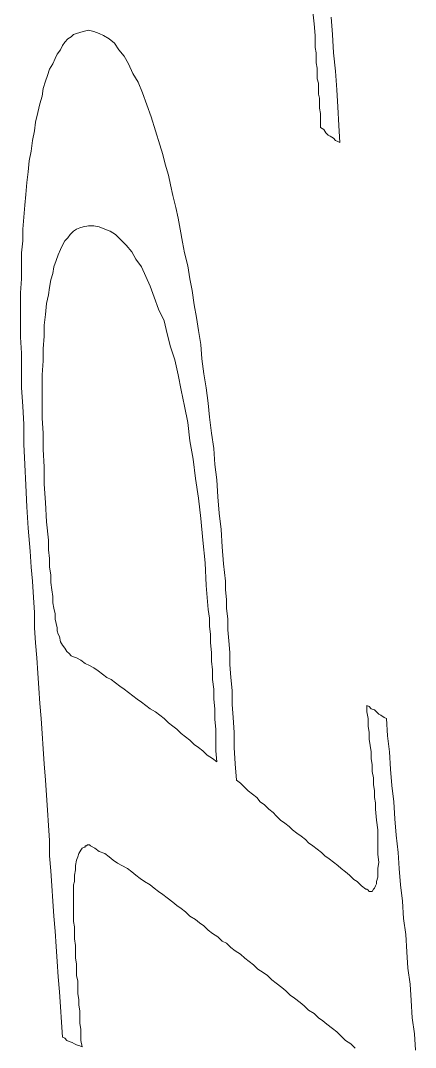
# Model space of a CAD drawing. Header units: millimetres. Extents: x 519 to 9564855, y -810 to 5021775.
# Drawn here: x 9517948 to 9518211, y 4999300 to 4999983 of the extents above; entities that cross this region are included whole.
import ezdxf

# ---------------------------------------------------------------- set-up
doc = ezdxf.new("R2010")
doc.units = ezdxf.units.MM
doc.header["$LTSCALE"] = 2
doc.header["$MEASUREMENT"] = 0
doc.layers.add('SEA_COST', color=4, linetype='Continuous')

msp = doc.modelspace()

# ---------------------------------------------------------------- linework, layer by layer
at = {"layer": 'SEA_COST', "color": 4, "lineweight": 0}
for points in [[(9518143.2683, 4999980.89635), (9518142.54926, 4999988.80571)], [(9518154.77282, 4999985.21055), (9518155.49186, 4999973.70602)], [(9518143.98733, 4999972.98699), (9518143.2683, 4999980.89635)], [(9517979.32878, 4999970.82989), (9517981.48588, 4999972.26796)], [(9517981.48588, 4999972.26796), (9517982.92395, 4999973.70602)], [(9517982.92395, 4999973.70602), (9517985.08105, 4999974.42505)], [(9517985.08105, 4999974.42505), (9517987.23814, 4999975.14409)], [(9517987.23814, 4999975.14409), (9517989.39524, 4999975.86312)], [(9517989.39524, 4999975.86312), (9517992.99041, 4999976.58215)], [(9517992.99041, 4999976.58215), (9517996.58557, 4999975.86312)], [(9517996.58557, 4999975.86312), (9518000.18074, 4999974.42505)], [(9518000.18074, 4999974.42505), (9518003.05687, 4999972.98699)], [(9518003.05687, 4999972.98699), (9518006.65203, 4999970.82989)], [(9518143.98733, 4999965.07763), (9518143.98733, 4999972.98699)], [(9518155.49186, 4999973.70602), (9518156.21089, 4999961.48246)], [(9517974.29555, 4999963.63956), (9517975.73362, 4999966.51569)], [(9517975.73362, 4999966.51569), (9517977.17168, 4999968.67279)], [(9517977.17168, 4999968.67279), (9517979.32878, 4999970.82989)], [(9518006.65203, 4999970.82989), (9518010.2472, 4999967.95376)], [(9518010.2472, 4999967.95376), (9518013.12333, 4999963.63956)], [(9518144.70636, 4999961.48246), (9518143.98733, 4999965.07763)], [(9517969.26232, 4999954.29213), (9517970.70039, 4999957.8873)], [(9517970.70039, 4999957.8873), (9517972.13845, 4999960.76343)], [(9517972.13845, 4999960.76343), (9517974.29555, 4999963.63956)], [(9518013.12333, 4999963.63956), (9518016.7185, 4999959.32536)], [(9518016.7185, 4999959.32536), (9518019.59463, 4999954.29213)], [(9518144.70636, 4999958.60633), (9518144.70636, 4999961.48246)], [(9518144.70636, 4999955.01117), (9518144.70636, 4999958.60633)], [(9518156.21089, 4999961.48246), (9518157.64895, 4999949.2589)], [(9517965.66716, 4999946.38277), (9517967.10522, 4999950.69697)], [(9517967.10522, 4999950.69697), (9517969.26232, 4999954.29213)], [(9518019.59463, 4999954.29213), (9518022.47076, 4999947.82084)], [(9518145.42539, 4999951.416), (9518144.70636, 4999955.01117)], [(9518145.42539, 4999947.82084), (9518145.42539, 4999951.416)], [(9517964.22909, 4999942.7876), (9517965.66716, 4999946.38277)], [(9518022.47076, 4999947.82084), (9518026.06592, 4999942.06857)], [(9518145.42539, 4999944.22567), (9518145.42539, 4999947.82084)], [(9518146.14443, 4999941.34954), (9518145.42539, 4999944.22567)], [(9518157.64895, 4999949.2589), (9518158.36799, 4999937.03534)], [(9517962.07199, 4999932.72114), (9517962.79102, 4999937.75437)], [(9517962.79102, 4999937.75437), (9517964.22909, 4999942.7876)], [(9518026.06592, 4999942.06857), (9518028.94206, 4999934.87824)], [(9518146.14443, 4999937.75437), (9518146.14443, 4999941.34954)], [(9518146.14443, 4999934.15921), (9518146.14443, 4999937.75437)], [(9518158.36799, 4999937.03534), (9518159.08702, 4999925.53081)], [(9517960.63392, 4999927.68791), (9517962.07199, 4999932.72114)], [(9518028.94206, 4999934.87824), (9518031.81819, 4999926.96888)], [(9518146.86346, 4999931.28308), (9518146.14443, 4999934.15921)], [(9518146.86346, 4999927.68791), (9518146.86346, 4999931.28308)], [(9517959.19586, 4999921.93565), (9517960.63392, 4999927.68791)], [(9518031.81819, 4999926.96888), (9518034.69432, 4999919.05952)], [(9518146.86346, 4999924.81178), (9518146.86346, 4999927.68791)], [(9518147.58249, 4999921.21662), (9518146.86346, 4999924.81178)], [(9518159.08702, 4999925.53081), (9518159.80605, 4999913.30725)], [(9517957.75779, 4999915.46435), (9517959.19586, 4999921.93565)], [(9518034.69432, 4999919.05952), (9518037.57045, 4999909.71209)], [(9518147.58249, 4999918.34048), (9518147.58249, 4999921.21662)], [(9518147.58249, 4999915.46435), (9518147.58249, 4999918.34048)], [(9517955.60069, 4999903.24079), (9517957.03876, 4999909.71209)], [(9517957.03876, 4999909.71209), (9517957.75779, 4999915.46435)], [(9518037.57045, 4999909.71209), (9518040.44658, 4999900.36466)], [(9518147.58249, 4999911.86919), (9518147.58249, 4999915.46435)], [(9518149.73959, 4999910.43112), (9518147.58249, 4999911.86919)], [(9518151.17766, 4999908.27402), (9518149.73959, 4999910.43112)], [(9518159.80605, 4999913.30725), (9518160.52509, 4999901.80273)], [(9517954.88166, 4999896.05046), (9517955.60069, 4999903.24079)], [(9518152.61572, 4999906.83596), (9518151.17766, 4999908.27402)], [(9518154.05379, 4999906.11692), (9518152.61572, 4999906.83596)], [(9518156.21089, 4999904.67886), (9518154.05379, 4999906.11692)], [(9518157.64895, 4999903.24079), (9518156.21089, 4999904.67886)], [(9518159.08702, 4999902.52176), (9518157.64895, 4999903.24079)], [(9517953.4436, 4999889.57917), (9517954.88166, 4999896.05046)], [(9518040.44658, 4999900.36466), (9518042.60368, 4999893.89336)], [(9518160.52509, 4999901.80273), (9518159.08702, 4999902.52176)], [(9517952.72456, 4999882.38884), (9517953.4436, 4999889.57917)], [(9518042.60368, 4999893.89336), (9518044.04175, 4999887.42207)], [(9517952.00553, 4999875.19851), (9517952.72456, 4999882.38884)], [(9518044.04175, 4999887.42207), (9518046.19885, 4999880.23174)], [(9518046.19885, 4999880.23174), (9518047.63691, 4999873.76044)], [(9517951.2865, 4999867.28914), (9517952.00553, 4999875.19851)], [(9518047.63691, 4999873.76044), (9518049.07498, 4999866.57011)], [(9517950.56746, 4999860.09881), (9517951.2865, 4999867.28914)], [(9518049.07498, 4999866.57011), (9518051.23208, 4999858.66075)], [(9517949.84843, 4999852.18945), (9517950.56746, 4999860.09881)], [(9518051.23208, 4999858.66075), (9518052.67014, 4999851.47042)], [(9517949.1294, 4999844.28009), (9517949.84843, 4999852.18945)], [(9518052.67014, 4999851.47042), (9518054.10821, 4999844.28009)], [(9517949.1294, 4999836.37073), (9517949.1294, 4999844.28009)], [(9517982.92395, 4999842.84202), (9517980.76685, 4999840.68493)], [(9517985.08105, 4999844.28009), (9517982.92395, 4999842.84202)], [(9517987.23814, 4999844.99912), (9517985.08105, 4999844.28009)], [(9517989.39524, 4999845.71816), (9517987.23814, 4999844.99912)], [(9517992.99041, 4999846.43719), (9517989.39524, 4999845.71816)], [(9517996.58557, 4999846.43719), (9517992.99041, 4999846.43719)], [(9518000.18074, 4999845.71816), (9517996.58557, 4999846.43719)], [(9518003.7759, 4999844.28009), (9518000.18074, 4999845.71816)], [(9518007.37107, 4999842.84202), (9518003.7759, 4999844.28009)], [(9518010.96623, 4999840.68493), (9518007.37107, 4999842.84202)], [(9518054.10821, 4999844.28009), (9518055.54628, 4999835.65169)], [(9517948.41036, 4999828.46136), (9517949.1294, 4999836.37073)], [(9517977.17168, 4999836.37073), (9517975.73362, 4999833.4946)], [(9517979.32878, 4999838.52783), (9517977.17168, 4999836.37073)], [(9517980.76685, 4999840.68493), (9517979.32878, 4999838.52783)], [(9518014.5614, 4999837.08976), (9518010.96623, 4999840.68493)], [(9518018.15656, 4999833.4946), (9518014.5614, 4999837.08976)], [(9518055.54628, 4999835.65169), (9518056.98434, 4999828.46136)], [(9517948.41036, 4999819.83297), (9517948.41036, 4999828.46136)], [(9517974.29555, 4999830.61846), (9517972.85749, 4999827.0233)], [(9517975.73362, 4999833.4946), (9517974.29555, 4999830.61846)], [(9518021.75173, 4999829.1804), (9518018.15656, 4999833.4946)], [(9518024.62786, 4999824.14717), (9518021.75173, 4999829.1804)], [(9518056.98434, 4999828.46136), (9518059.14144, 4999819.83297)], [(9517971.41942, 4999823.42813), (9517969.98135, 4999819.11394)], [(9517972.85749, 4999827.0233), (9517971.41942, 4999823.42813)], [(9518028.22302, 4999819.11394), (9518024.62786, 4999824.14717)], [(9517948.41036, 4999811.20457), (9517948.41036, 4999819.83297)], [(9517969.26232, 4999814.79974), (9517967.82425, 4999810.48554)], [(9517969.98135, 4999819.11394), (9517969.26232, 4999814.79974)], [(9518031.09915, 4999812.64264), (9518028.22302, 4999819.11394)], [(9518059.14144, 4999819.83297), (9518060.57951, 4999811.20457)], [(9517947.69133, 4999801.85715), (9517948.41036, 4999811.20457)], [(9517967.82425, 4999810.48554), (9517967.10522, 4999805.45231)], [(9518033.97529, 4999806.17134), (9518031.09915, 4999812.64264)], [(9518060.57951, 4999811.20457), (9518062.01757, 4999803.29521)], [(9517947.69133, 4999792.50972), (9517947.69133, 4999801.85715)], [(9517966.38619, 4999800.41908), (9517964.94812, 4999794.66682)], [(9517967.10522, 4999805.45231), (9517966.38619, 4999800.41908)], [(9518036.85142, 4999798.98101), (9518033.97529, 4999806.17134)], [(9518062.01757, 4999803.29521), (9518063.45564, 4999793.94778)], [(9517964.94812, 4999794.66682), (9517964.22909, 4999787.47649)], [(9518039.72755, 4999791.07165), (9518036.85142, 4999798.98101)], [(9518063.45564, 4999793.94778), (9518064.8937, 4999785.31939)], [(9517947.69133, 4999782.44326), (9517947.69133, 4999792.50972)], [(9517964.22909, 4999787.47649), (9517963.51006, 4999780.28616)], [(9518043.32271, 4999783.16229), (9518039.72755, 4999791.07165)], [(9517947.69133, 4999772.37679), (9517947.69133, 4999782.44326)], [(9517963.51006, 4999780.28616), (9517963.51006, 4999773.09583)], [(9518045.47981, 4999774.53389), (9518043.32271, 4999783.16229)], [(9518064.8937, 4999785.31939), (9518066.33177, 4999776.69099)], [(9517963.51006, 4999773.09583), (9517962.79102, 4999764.46743)], [(9518047.63691, 4999765.9055), (9518045.47981, 4999774.53389)], [(9518066.33177, 4999776.69099), (9518067.76984, 4999767.34356)], [(9517948.41036, 4999761.5913), (9517947.69133, 4999772.37679)], [(9518067.76984, 4999767.34356), (9518068.48887, 4999757.99614)], [(9517948.41036, 4999750.08677), (9517948.41036, 4999761.5913)], [(9517962.79102, 4999764.46743), (9517962.79102, 4999756.55807)], [(9518050.51304, 4999757.2771), (9518047.63691, 4999765.9055)], [(9517962.79102, 4999756.55807), (9517962.07199, 4999747.21064)], [(9518052.67014, 4999747.21064), (9518050.51304, 4999757.2771)], [(9518068.48887, 4999757.99614), (9518069.92693, 4999747.92967)], [(9517948.41036, 4999738.58225), (9517948.41036, 4999750.08677)], [(9517962.07199, 4999747.21064), (9517962.07199, 4999737.86321)], [(9518054.82724, 4999737.14418), (9518052.67014, 4999747.21064)], [(9518069.92693, 4999747.92967), (9518071.365, 4999738.58225)], [(9517949.1294, 4999726.35869), (9517948.41036, 4999738.58225)], [(9517962.07199, 4999737.86321), (9517962.07199, 4999728.51578)], [(9518056.98434, 4999726.35869), (9518054.82724, 4999737.14418)], [(9518071.365, 4999738.58225), (9518072.80307, 4999728.51578)], [(9517949.84843, 4999714.13512), (9517949.1294, 4999726.35869)], [(9517962.07199, 4999728.51578), (9517962.07199, 4999718.44932)], [(9518059.14144, 4999715.57319), (9518056.98434, 4999726.35869)], [(9518072.80307, 4999728.51578), (9518073.5221, 4999719.16836)], [(9517962.07199, 4999718.44932), (9517962.79102, 4999708.38286)], [(9518073.5221, 4999719.16836), (9518074.96016, 4999708.38286)], [(9517949.84843, 4999701.19253), (9517949.84843, 4999714.13512)], [(9518060.57951, 4999703.34963), (9518059.14144, 4999715.57319)], [(9517962.79102, 4999708.38286), (9517962.79102, 4999697.59737)], [(9518074.96016, 4999708.38286), (9518076.39823, 4999698.3164)], [(9517950.56746, 4999687.53091), (9517949.84843, 4999701.19253)], [(9518062.7366, 4999691.12607), (9518060.57951, 4999703.34963)], [(9518076.39823, 4999698.3164), (9518077.11726, 4999687.53091)], [(9517962.79102, 4999697.59737), (9517963.51006, 4999686.09284)], [(9518064.17467, 4999678.18348), (9518062.7366, 4999691.12607)], [(9517951.2865, 4999673.86928), (9517950.56746, 4999687.53091)], [(9517963.51006, 4999686.09284), (9517963.51006, 4999674.58831)], [(9518077.11726, 4999687.53091), (9518078.55533, 4999677.46444)], [(9518066.33177, 4999665.24088), (9518064.17467, 4999678.18348)], [(9518078.55533, 4999677.46444), (9518079.27436, 4999665.95992)], [(9517952.00553, 4999659.48862), (9517951.2865, 4999673.86928)], [(9517963.51006, 4999674.58831), (9517964.22909, 4999662.36475)], [(9518067.76984, 4999651.57926), (9518066.33177, 4999665.24088)], [(9518079.27436, 4999665.95992), (9518079.9934, 4999655.17442)], [(9517952.72456, 4999645.10796), (9517952.00553, 4999659.48862)], [(9517964.22909, 4999662.36475), (9517964.94812, 4999649.42216)], [(9518069.2079, 4999637.1986), (9518067.76984, 4999651.57926)], [(9518079.9934, 4999655.17442), (9518081.43146, 4999644.38893)], [(9517954.16263, 4999630.00827), (9517952.72456, 4999645.10796)], [(9517964.94812, 4999649.42216), (9517966.38619, 4999637.1986)], [(9518081.43146, 4999644.38893), (9518082.15049, 4999632.8844)], [(9517966.38619, 4999637.1986), (9517966.38619, 4999630.7273)], [(9518070.64597, 4999622.09891), (9518069.2079, 4999637.1986)], [(9517954.88166, 4999619.22277), (9517954.16263, 4999630.00827)], [(9517966.38619, 4999630.7273), (9517967.10522, 4999624.97504)], [(9518082.15049, 4999632.8844), (9518082.86953, 4999621.37987)], [(9517967.10522, 4999624.97504), (9517967.10522, 4999619.22277)], [(9517955.60069, 4999609.87535), (9517954.88166, 4999619.22277)], [(9517967.10522, 4999619.22277), (9517967.82425, 4999614.18954)], [(9518071.365, 4999606.99921), (9518070.64597, 4999622.09891)], [(9518082.86953, 4999621.37987), (9518084.30759, 4999609.87535)], [(9517956.31973, 4999599.08985), (9517955.60069, 4999609.87535)], [(9517967.82425, 4999614.18954), (9517967.82425, 4999609.15631)], [(9517967.82425, 4999609.15631), (9517968.54329, 4999604.12308)], [(9518084.30759, 4999609.87535), (9518084.30759, 4999604.12308)], [(9517968.54329, 4999604.12308), (9517969.26232, 4999599.80888)], [(9518072.80307, 4999591.18049), (9518071.365, 4999606.99921)], [(9518084.30759, 4999604.12308), (9518085.02663, 4999597.65179)], [(9517957.03876, 4999589.02339), (9517956.31973, 4999599.08985)], [(9517969.26232, 4999599.80888), (9517969.26232, 4999595.49469)], [(9517969.26232, 4999595.49469), (9517969.98135, 4999591.89952)], [(9518085.02663, 4999597.65179), (9518085.02663, 4999591.89952)], [(9517957.03876, 4999578.95693), (9517957.03876, 4999589.02339)], [(9517969.98135, 4999591.89952), (9517970.70039, 4999588.30436)], [(9518073.5221, 4999585.42823), (9518072.80307, 4999591.18049)], [(9518085.02663, 4999591.89952), (9518085.74566, 4999584.70919)], [(9517970.70039, 4999588.30436), (9517970.70039, 4999584.70919)], [(9517970.70039, 4999584.70919), (9517971.41942, 4999581.83306)], [(9517971.41942, 4999581.83306), (9517972.13845, 4999578.95693)], [(9518073.5221, 4999579.67596), (9518073.5221, 4999585.42823)], [(9518085.74566, 4999584.70919), (9518085.74566, 4999577.51886)], [(9517957.75779, 4999568.89047), (9517957.03876, 4999578.95693)], [(9517972.13845, 4999578.95693), (9517972.13845, 4999576.79983)], [(9517972.13845, 4999576.79983), (9517972.85749, 4999574.64273)], [(9518074.24113, 4999574.64273), (9518073.5221, 4999579.67596)], [(9518085.74566, 4999577.51886), (9518086.46469, 4999570.32853)], [(9517958.47683, 4999558.82401), (9517957.75779, 4999568.89047)], [(9517972.85749, 4999574.64273), (9517973.57652, 4999573.20467)], [(9517973.57652, 4999573.20467), (9517974.29555, 4999569.6095)], [(9517974.29555, 4999569.6095), (9517975.73362, 4999567.4524)], [(9518074.24113, 4999568.89047), (9518074.24113, 4999574.64273)], [(9518074.96016, 4999562.41917), (9518074.24113, 4999568.89047)], [(9518086.46469, 4999570.32853), (9518087.18373, 4999562.41917)], [(9517975.73362, 4999567.4524), (9517977.17168, 4999565.2953)], [(9517977.17168, 4999565.2953), (9517978.60975, 4999563.1382)], [(9517978.60975, 4999563.1382), (9517980.04781, 4999561.70014)], [(9517980.04781, 4999561.70014), (9517981.48588, 4999560.26207)], [(9518074.96016, 4999556.66691), (9518074.96016, 4999562.41917)], [(9518087.18373, 4999562.41917), (9518087.18373, 4999554.50981)], [(9517959.19586, 4999548.75754), (9517958.47683, 4999558.82401)], [(9517981.48588, 4999560.26207), (9517982.92395, 4999559.54304)], [(9517982.92395, 4999559.54304), (9517985.08105, 4999558.82401)], [(9517985.08105, 4999558.82401), (9517987.95718, 4999557.38594)], [(9517987.95718, 4999557.38594), (9517990.83331, 4999555.22884)], [(9517990.83331, 4999555.22884), (9517993.70944, 4999553.79078)], [(9518075.6792, 4999550.91464), (9518074.96016, 4999556.66691)], [(9518087.18373, 4999554.50981), (9518087.90276, 4999545.88141)], [(9517959.91489, 4999538.69108), (9517959.19586, 4999548.75754)], [(9517993.70944, 4999553.79078), (9517996.58557, 4999552.35271)], [(9517996.58557, 4999552.35271), (9517999.4617, 4999550.19561)], [(9517999.4617, 4999550.19561), (9518002.33784, 4999548.03851)], [(9518002.33784, 4999548.03851), (9518005.21397, 4999545.88141)], [(9518075.6792, 4999544.44335), (9518075.6792, 4999550.91464)], [(9518005.21397, 4999545.88141), (9518008.0901, 4999544.44335)], [(9518008.0901, 4999544.44335), (9518010.96623, 4999542.28625)], [(9518010.96623, 4999542.28625), (9518013.84236, 4999540.12915)], [(9518076.39823, 4999537.97205), (9518075.6792, 4999544.44335)], [(9518087.90276, 4999545.88141), (9518088.62179, 4999537.25302)], [(9517960.63392, 4999528.62462), (9517959.91489, 4999538.69108)], [(9518013.84236, 4999540.12915), (9518016.7185, 4999537.97205)], [(9518016.7185, 4999537.97205), (9518019.59463, 4999535.81495)], [(9518019.59463, 4999535.81495), (9518022.47076, 4999533.65785)], [(9518022.47076, 4999533.65785), (9518025.34689, 4999531.50075)], [(9518076.39823, 4999531.50075), (9518076.39823, 4999537.97205)], [(9518088.62179, 4999537.25302), (9518088.62179, 4999527.90559)], [(9517961.35296, 4999518.55816), (9517960.63392, 4999528.62462)], [(9518025.34689, 4999531.50075), (9518028.22302, 4999529.34366)], [(9518028.22302, 4999529.34366), (9518031.09915, 4999527.18656)], [(9518031.09915, 4999527.18656), (9518033.97529, 4999525.02946)], [(9518077.11726, 4999525.02946), (9518076.39823, 4999531.50075)], [(9518088.62179, 4999527.90559), (9518089.34082, 4999519.27719)], [(9518178.50091, 4999527.18656), (9518179.93898, 4999526.46752)], [(9518178.50091, 4999522.87236), (9518178.50091, 4999527.18656)], [(9518033.97529, 4999525.02946), (9518037.57045, 4999522.87236)], [(9518037.57045, 4999522.87236), (9518040.44658, 4999520.71526)], [(9518040.44658, 4999520.71526), (9518043.32271, 4999518.55816)], [(9518077.11726, 4999517.83913), (9518077.11726, 4999525.02946)], [(9518179.21994, 4999518.55816), (9518178.50091, 4999522.87236)], [(9518179.93898, 4999526.46752), (9518181.37704, 4999525.02946)], [(9518181.37704, 4999525.02946), (9518183.53414, 4999524.31042)], [(9518183.53414, 4999524.31042), (9518184.97221, 4999522.87236)], [(9518184.97221, 4999522.87236), (9518186.41027, 4999521.43429)], [(9518186.41027, 4999521.43429), (9518187.84834, 4999520.71526)], [(9518187.84834, 4999520.71526), (9518190.00544, 4999519.27719)], [(9517962.07199, 4999508.4917), (9517961.35296, 4999518.55816)], [(9518043.32271, 4999518.55816), (9518046.19885, 4999515.68203)], [(9518046.19885, 4999515.68203), (9518049.07498, 4999513.52493)], [(9518049.07498, 4999513.52493), (9518051.95111, 4999511.36783)], [(9518077.8363, 4999511.36783), (9518077.11726, 4999517.83913)], [(9518089.34082, 4999519.27719), (9518090.05986, 4999509.21073)], [(9518179.21994, 4999513.52493), (9518179.21994, 4999518.55816)], [(9518179.93898, 4999509.21073), (9518179.21994, 4999513.52493)], [(9518190.00544, 4999519.27719), (9518191.4435, 4999518.55816)], [(9518191.4435, 4999518.55816), (9518192.16254, 4999507.05363)], [(9517962.79102, 4999498.42524), (9517962.07199, 4999508.4917)], [(9518051.95111, 4999511.36783), (9518054.82724, 4999508.4917)], [(9518054.82724, 4999508.4917), (9518057.70337, 4999506.3346)], [(9518057.70337, 4999506.3346), (9518060.57951, 4999504.1775)], [(9518077.8363, 4999504.1775), (9518077.8363, 4999511.36783)], [(9518090.05986, 4999509.21073), (9518090.05986, 4999499.14427)], [(9518179.93898, 4999504.89653), (9518179.93898, 4999509.21073)], [(9518192.16254, 4999507.05363), (9518193.6006, 4999496.26814)], [(9518060.57951, 4999504.1775), (9518063.45564, 4999501.30137)], [(9518063.45564, 4999501.30137), (9518066.33177, 4999499.14427)], [(9518077.8363, 4999496.98717), (9518077.8363, 4999504.1775)], [(9518180.65801, 4999500.58234), (9518179.93898, 4999504.89653)], [(9518181.37704, 4999496.26814), (9518180.65801, 4999500.58234)], [(9517963.51006, 4999488.35878), (9517962.79102, 4999498.42524)], [(9518066.33177, 4999499.14427), (9518069.2079, 4999496.98717)], [(9518069.2079, 4999496.98717), (9518072.08403, 4999494.11104)], [(9518072.08403, 4999494.11104), (9518075.6792, 4999491.95394)], [(9518078.55533, 4999489.79684), (9518077.8363, 4999496.98717)], [(9518090.05986, 4999499.14427), (9518090.77889, 4999488.35878)], [(9518181.37704, 4999491.95394), (9518181.37704, 4999496.26814)], [(9518193.6006, 4999496.26814), (9518194.31964, 4999484.76361)], [(9517964.22909, 4999477.57328), (9517963.51006, 4999488.35878)], [(9518075.6792, 4999491.95394), (9518078.55533, 4999489.79684)], [(9518090.77889, 4999488.35878), (9518091.49792, 4999477.57328)], [(9518182.09608, 4999487.63974), (9518181.37704, 4999491.95394)], [(9518182.09608, 4999483.32555), (9518182.09608, 4999487.63974)], [(9518182.81511, 4999479.01135), (9518182.09608, 4999483.32555)], [(9518182.81511, 4999474.69715), (9518182.81511, 4999479.01135)], [(9518194.31964, 4999484.76361), (9518195.03867, 4999473.97812)], [(9517964.94812, 4999467.50682), (9517964.22909, 4999477.57328)], [(9518091.49792, 4999477.57328), (9518094.37405, 4999475.41618)], [(9518094.37405, 4999475.41618), (9518096.53115, 4999473.25908)], [(9518096.53115, 4999473.25908), (9518099.40729, 4999470.38295)], [(9518183.53414, 4999470.38295), (9518182.81511, 4999474.69715)], [(9518195.03867, 4999473.97812), (9518196.47673, 4999463.19262)], [(9517965.66716, 4999457.44036), (9517964.94812, 4999467.50682)], [(9518099.40729, 4999470.38295), (9518102.28342, 4999468.22585)], [(9518102.28342, 4999468.22585), (9518105.15955, 4999466.06875)], [(9518105.15955, 4999466.06875), (9518107.31665, 4999463.19262)], [(9518183.53414, 4999466.06875), (9518183.53414, 4999470.38295)], [(9518184.25317, 4999462.47359), (9518183.53414, 4999466.06875)], [(9518107.31665, 4999463.19262), (9518110.19278, 4999461.03552)], [(9518110.19278, 4999461.03552), (9518113.06891, 4999458.15939)], [(9518184.25317, 4999458.15939), (9518184.25317, 4999462.47359)], [(9518196.47673, 4999463.19262), (9518197.19577, 4999451.6881)], [(9517966.38619, 4999447.3739), (9517965.66716, 4999457.44036)], [(9518113.06891, 4999458.15939), (9518115.94504, 4999456.00229)], [(9518115.94504, 4999456.00229), (9518118.10214, 4999453.84519)], [(9518118.10214, 4999453.84519), (9518120.97827, 4999450.96906)], [(9518184.97221, 4999450.96906), (9518184.25317, 4999458.15939)], [(9518197.19577, 4999451.6881), (9518197.9148, 4999440.9026)], [(9517967.10522, 4999437.30744), (9517966.38619, 4999447.3739)], [(9518120.97827, 4999450.96906), (9518123.85441, 4999448.81196)], [(9518123.85441, 4999448.81196), (9518126.73054, 4999446.65487)], [(9518126.73054, 4999446.65487), (9518128.88764, 4999444.49777)], [(9518185.69124, 4999444.49777), (9518184.97221, 4999450.96906)], [(9518128.88764, 4999444.49777), (9518131.76377, 4999442.34067)], [(9518131.76377, 4999442.34067), (9518134.6399, 4999440.18357)], [(9518134.6399, 4999440.18357), (9518137.51603, 4999438.02647)], [(9518137.51603, 4999438.02647), (9518139.67313, 4999435.86937)], [(9518185.69124, 4999438.7455), (9518185.69124, 4999444.49777)], [(9518185.69124, 4999432.99324), (9518185.69124, 4999438.7455)], [(9518197.9148, 4999440.9026), (9518199.35287, 4999429.39807)], [(9517967.10522, 4999427.24098), (9517967.10522, 4999437.30744)], [(9517988.67621, 4999432.27421), (9517987.95718, 4999430.83614)], [(9517990.11428, 4999432.99324), (9517988.67621, 4999432.27421)], [(9517990.83331, 4999432.99324), (9517990.11428, 4999432.99324)], [(9517990.83331, 4999433.71227), (9517990.83331, 4999432.99324)], [(9517991.55234, 4999433.71227), (9517990.83331, 4999433.71227)], [(9517992.27138, 4999434.4313), (9517991.55234, 4999433.71227)], [(9517992.99041, 4999434.4313), (9517992.27138, 4999434.4313)], [(9517993.70944, 4999434.4313), (9517992.99041, 4999434.4313)], [(9517994.42847, 4999433.71227), (9517993.70944, 4999434.4313)], [(9517997.30461, 4999432.27421), (9517994.42847, 4999433.71227)], [(9518000.18074, 4999430.11711), (9517997.30461, 4999432.27421)], [(9518139.67313, 4999435.86937), (9518142.54926, 4999433.71227)], [(9518142.54926, 4999433.71227), (9518145.42539, 4999431.55517)], [(9518145.42539, 4999431.55517), (9518148.30153, 4999429.39807)], [(9518185.69124, 4999427.96001), (9518185.69124, 4999432.99324)], [(9517967.82425, 4999417.17451), (9517967.10522, 4999427.24098)], [(9517985.08105, 4999424.36484), (9517984.36201, 4999420.76968)], [(9517985.80008, 4999426.52194), (9517985.08105, 4999424.36484)], [(9517986.51911, 4999428.67904), (9517985.80008, 4999426.52194)], [(9517987.95718, 4999430.83614), (9517986.51911, 4999428.67904)], [(9518003.7759, 4999428.67904), (9518000.18074, 4999430.11711)], [(9518006.65203, 4999426.52194), (9518003.7759, 4999428.67904)], [(9518009.52817, 4999424.36484), (9518006.65203, 4999426.52194)], [(9518012.4043, 4999422.20774), (9518009.52817, 4999424.36484)], [(9518148.30153, 4999429.39807), (9518150.45863, 4999427.24098)], [(9518150.45863, 4999427.24098), (9518153.33476, 4999425.08388)], [(9518153.33476, 4999425.08388), (9518156.21089, 4999422.92678)], [(9518186.41027, 4999422.92678), (9518185.69124, 4999427.96001)], [(9518199.35287, 4999429.39807), (9518200.0719, 4999418.61258)], [(9517984.36201, 4999417.89355), (9517983.64298, 4999414.29838)], [(9517984.36201, 4999420.76968), (9517984.36201, 4999417.89355)], [(9518015.28043, 4999420.76968), (9518012.4043, 4999422.20774)], [(9518018.87559, 4999418.61258), (9518015.28043, 4999420.76968)], [(9518021.75173, 4999416.45548), (9518018.87559, 4999418.61258)], [(9518156.21089, 4999422.92678), (9518159.08702, 4999420.76968)], [(9518159.08702, 4999420.76968), (9518161.24412, 4999418.61258)], [(9518161.24412, 4999418.61258), (9518164.12025, 4999416.45548)], [(9518185.69124, 4999418.61258), (9518186.41027, 4999422.92678)], [(9518185.69124, 4999415.01742), (9518185.69124, 4999418.61258)], [(9518200.0719, 4999418.61258), (9518200.79093, 4999407.82709)], [(9517968.54329, 4999407.10805), (9517967.82425, 4999417.17451)], [(9517983.64298, 4999414.29838), (9517983.64298, 4999412.14128)], [(9517983.64298, 4999412.14128), (9517983.64298, 4999409.98418)], [(9518024.62786, 4999414.29838), (9518021.75173, 4999416.45548)], [(9518027.50399, 4999412.14128), (9518024.62786, 4999414.29838)], [(9518030.38012, 4999409.98418), (9518027.50399, 4999412.14128)], [(9518164.12025, 4999416.45548), (9518166.99638, 4999414.29838)], [(9518166.99638, 4999414.29838), (9518169.87252, 4999411.42225)], [(9518169.87252, 4999411.42225), (9518172.02961, 4999409.98418)], [(9518184.97221, 4999409.98418), (9518185.69124, 4999412.86032)], [(9518185.69124, 4999412.86032), (9518185.69124, 4999415.01742)], [(9517969.26232, 4999397.04159), (9517968.54329, 4999407.10805)], [(9517983.64298, 4999409.98418), (9517982.92395, 4999407.82709)], [(9517982.92395, 4999407.82709), (9517982.92395, 4999404.95095)], [(9517982.92395, 4999404.95095), (9517982.92395, 4999402.79385)], [(9518033.97529, 4999407.82709), (9518030.38012, 4999409.98418)], [(9518036.85142, 4999405.66999), (9518033.97529, 4999407.82709)], [(9518039.72755, 4999403.51289), (9518036.85142, 4999405.66999)], [(9518172.02961, 4999409.98418), (9518174.90575, 4999407.10805)], [(9518174.90575, 4999407.10805), (9518177.78188, 4999404.95095)], [(9518177.78188, 4999404.95095), (9518178.50091, 4999404.95095)], [(9518178.50091, 4999404.95095), (9518179.21994, 4999404.23192)], [(9518179.21994, 4999404.23192), (9518179.93898, 4999403.51289)], [(9518182.09608, 4999403.51289), (9518182.81511, 4999404.95095)], [(9518182.81511, 4999404.95095), (9518183.53414, 4999405.66999)], [(9518183.53414, 4999405.66999), (9518184.25317, 4999407.10805)], [(9518184.25317, 4999407.10805), (9518184.97221, 4999408.54612)], [(9518184.97221, 4999408.54612), (9518184.97221, 4999409.98418)], [(9518200.79093, 4999407.82709), (9518202.229, 4999397.04159)], [(9517969.98135, 4999386.97513), (9517969.26232, 4999397.04159)], [(9517982.92395, 4999402.79385), (9517982.92395, 4999399.91772)], [(9517982.92395, 4999399.91772), (9517982.92395, 4999397.04159)], [(9517982.92395, 4999397.04159), (9517982.92395, 4999393.44643)], [(9518042.60368, 4999401.35579), (9518039.72755, 4999403.51289)], [(9518045.47981, 4999399.19869), (9518042.60368, 4999401.35579)], [(9518049.07498, 4999396.32256), (9518045.47981, 4999399.19869)], [(9518179.93898, 4999403.51289), (9518180.65801, 4999403.51289)], [(9518180.65801, 4999403.51289), (9518181.37704, 4999403.51289)], [(9518181.37704, 4999403.51289), (9518182.09608, 4999403.51289)], [(9518202.229, 4999397.04159), (9518202.94803, 4999385.53706)], [(9517982.92395, 4999393.44643), (9517982.92395, 4999390.57029)], [(9517982.92395, 4999390.57029), (9517982.92395, 4999386.97513)], [(9518051.95111, 4999394.16546), (9518049.07498, 4999396.32256)], [(9518054.82724, 4999392.00836), (9518051.95111, 4999394.16546)], [(9518057.70337, 4999389.85126), (9518054.82724, 4999392.00836)], [(9517970.70039, 4999376.90867), (9517969.98135, 4999386.97513)], [(9517982.92395, 4999386.97513), (9517982.92395, 4999383.37996)], [(9517982.92395, 4999383.37996), (9517983.64298, 4999379.7848)], [(9518060.57951, 4999386.97513), (9518057.70337, 4999389.85126)], [(9518064.17467, 4999384.81803), (9518060.57951, 4999386.97513)], [(9518067.0508, 4999382.66093), (9518064.17467, 4999384.81803)], [(9518202.94803, 4999385.53706), (9518204.3861, 4999374.75157)], [(9517971.41942, 4999366.84221), (9517970.70039, 4999376.90867)], [(9517983.64298, 4999379.7848), (9517983.64298, 4999375.4706)], [(9518069.92693, 4999380.50383), (9518067.0508, 4999382.66093)], [(9518072.80307, 4999377.6277), (9518069.92693, 4999380.50383)], [(9518075.6792, 4999375.4706), (9518072.80307, 4999377.6277)], [(9517983.64298, 4999375.4706), (9517983.64298, 4999371.87544)], [(9517983.64298, 4999371.87544), (9517984.36201, 4999367.56124)], [(9518079.27436, 4999373.3135), (9518075.6792, 4999375.4706)], [(9518082.15049, 4999370.43737), (9518079.27436, 4999373.3135)], [(9518085.02663, 4999368.99931), (9518082.15049, 4999370.43737)], [(9518204.3861, 4999374.75157), (9518205.10513, 4999363.24704)], [(9517972.13845, 4999356.77575), (9517971.41942, 4999366.84221)], [(9517984.36201, 4999367.56124), (9517984.36201, 4999363.24704)], [(9517984.36201, 4999363.24704), (9517984.36201, 4999358.93284)], [(9518087.90276, 4999366.12317), (9518085.02663, 4999368.99931)], [(9518090.77889, 4999363.96608), (9518087.90276, 4999366.12317)], [(9518094.37405, 4999361.80898), (9518090.77889, 4999363.96608)], [(9518205.10513, 4999363.24704), (9518205.82416, 4999352.46155)], [(9517972.85749, 4999346.70928), (9517972.13845, 4999356.77575)], [(9517984.36201, 4999358.93284), (9517985.08105, 4999355.33768)], [(9518097.25019, 4999358.93284), (9518094.37405, 4999361.80898)], [(9518100.12632, 4999356.77575), (9518097.25019, 4999358.93284)], [(9518103.00245, 4999354.61865), (9518100.12632, 4999356.77575)], [(9517985.08105, 4999355.33768), (9517985.08105, 4999351.02348)], [(9517985.08105, 4999351.02348), (9517985.08105, 4999347.42832)], [(9518105.87858, 4999351.74251), (9518103.00245, 4999354.61865)], [(9518109.47375, 4999349.58542), (9518105.87858, 4999351.74251)], [(9518112.34988, 4999347.42832), (9518109.47375, 4999349.58542)], [(9518205.82416, 4999352.46155), (9518207.26223, 4999341.67605)], [(9517973.57652, 4999336.64282), (9517972.85749, 4999346.70928)], [(9517985.08105, 4999347.42832), (9517985.80008, 4999343.83315)], [(9517985.80008, 4999343.83315), (9517985.80008, 4999339.51895)], [(9518115.22601, 4999344.55219), (9518112.34988, 4999347.42832)], [(9518118.10214, 4999342.39509), (9518115.22601, 4999344.55219)], [(9518121.69731, 4999339.51895), (9518118.10214, 4999342.39509)], [(9517974.29555, 4999326.57636), (9517973.57652, 4999336.64282)], [(9517985.80008, 4999339.51895), (9517985.80008, 4999335.20476)], [(9518124.57344, 4999337.36186), (9518121.69731, 4999339.51895)], [(9518127.44957, 4999334.48572), (9518124.57344, 4999337.36186)], [(9518207.26223, 4999341.67605), (9518207.98126, 4999330.89056)], [(9517985.80008, 4999335.20476), (9517986.51911, 4999331.60959)], [(9517986.51911, 4999331.60959), (9517986.51911, 4999328.01443)], [(9518130.3257, 4999332.32863), (9518127.44957, 4999334.48572)], [(9518133.92087, 4999329.45249), (9518130.3257, 4999332.32863)], [(9518136.797, 4999327.29539), (9518133.92087, 4999329.45249)], [(9518207.98126, 4999330.89056), (9518208.70029, 4999319.38603)], [(9517975.01458, 4999316.5099), (9517974.29555, 4999326.57636)], [(9517986.51911, 4999328.01443), (9517987.23814, 4999323.70023)], [(9517987.23814, 4999323.70023), (9517987.23814, 4999319.38603)], [(9518139.67313, 4999324.41926), (9518136.797, 4999327.29539)], [(9518143.2683, 4999322.26216), (9518139.67313, 4999324.41926)], [(9518146.14443, 4999319.38603), (9518143.2683, 4999322.26216)], [(9517975.73362, 4999306.44344), (9517975.01458, 4999316.5099)], [(9517987.23814, 4999319.38603), (9517987.23814, 4999315.79087)], [(9517987.23814, 4999315.79087), (9517987.95718, 4999311.47667)], [(9518149.02056, 4999317.22893), (9518146.14443, 4999319.38603)], [(9518151.89669, 4999315.07183), (9518149.02056, 4999317.22893)], [(9518155.49186, 4999312.1957), (9518151.89669, 4999315.07183)], [(9518208.70029, 4999319.38603), (9518210.13836, 4999308.60054)], [(9517987.95718, 4999311.47667), (9517987.95718, 4999307.8815)], [(9518158.36799, 4999310.0386), (9518155.49186, 4999312.1957)], [(9518161.24412, 4999307.16247), (9518158.36799, 4999310.0386)], [(9518210.13836, 4999308.60054), (9518210.85739, 4999297.81504)], [(9517977.17168, 4999305.72441), (9517975.73362, 4999306.44344)], [(9517978.60975, 4999304.28634), (9517977.17168, 4999305.72441)], [(9517980.04781, 4999303.56731), (9517978.60975, 4999304.28634)], [(9517982.20491, 4999302.84827), (9517980.04781, 4999303.56731)], [(9517983.64298, 4999302.12924), (9517982.20491, 4999302.84827)], [(9517985.08105, 4999301.41021), (9517983.64298, 4999302.12924)], [(9517987.23814, 4999300.69118), (9517985.08105, 4999301.41021)], [(9517987.95718, 4999307.8815), (9517987.95718, 4999304.28634)], [(9517987.95718, 4999304.28634), (9517988.67621, 4999299.97214)], [(9518164.12025, 4999304.28634), (9518161.24412, 4999307.16247)], [(9518167.71542, 4999302.12924), (9518164.12025, 4999304.28634)], [(9518170.59155, 4999299.25311), (9518167.71542, 4999302.12924)], [(9517988.67621, 4999299.97214), (9517987.23814, 4999300.69118)]]:
    msp.add_lwpolyline(points, dxfattribs=at)

doc.saveas('drawing.dxf')
